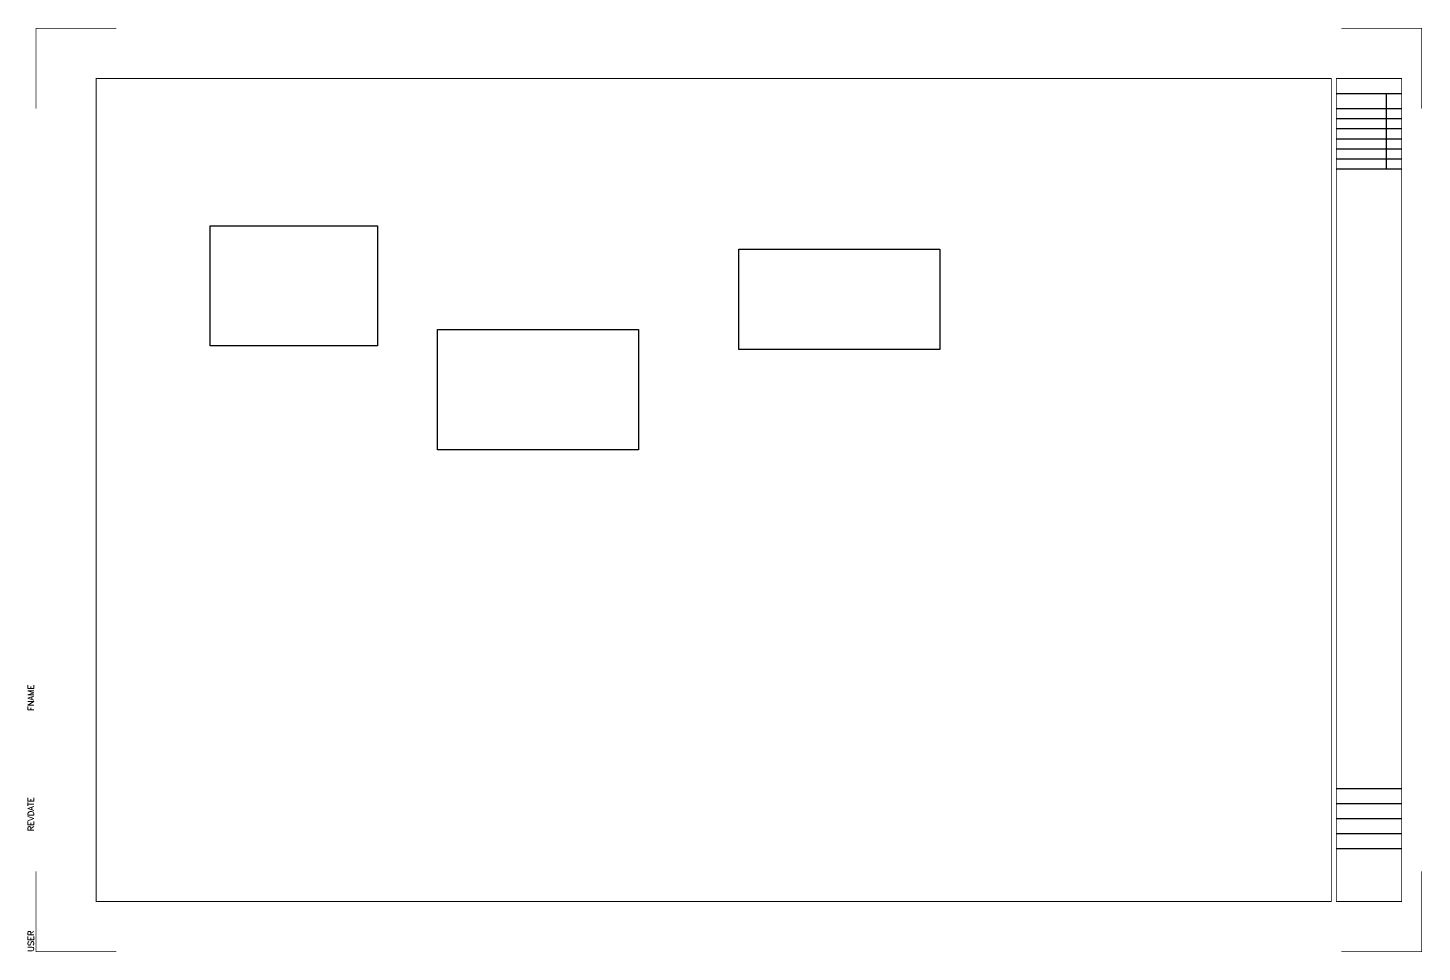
# Model space of a CAD drawing. Header units: inches. Extents: x -0.2 to 34.5, y 0 to 23.
import ezdxf

# ---------------------------------------------------------------- set-up
doc = ezdxf.new("R2010")
doc.units = ezdxf.units.IN
doc.header["$MEASUREMENT"] = 0
doc.layers.get('0').update_dxf_attribs({"color": 4})
doc.layers.add('Title Block', color=7, linetype='Continuous')
doc.styles.add('Roman', font='ROMANS.SHX')

msp = doc.modelspace()

# ---------------------------------------------------------------- linework, layer by layer
for points in [[(4.334, 18.081), (8.503, 18.081), (8.503, 15.09), (4.334, 15.09)], [(10, 15.5), (15, 15.5), (15, 12.5), (10, 12.5)]]:
    msp.add_lwpolyline(points, close=True)
at = {"color": 1}
msp.add_lwpolyline([(17.5, 17.5), (22.5, 17.5), (22.5, 15), (17.5, 15)], close=True, dxfattribs=at)
at = {"layer": 'Title Block'}
for p, q in [((32.375, 21.375), (34, 21.375)), ((33.625, 19.5), (33.625, 21.375)), ((32.375, 21), (34, 21)), ((32.375, 20.75), (34, 20.75)), ((32.375, 20.5), (34, 20.5)), ((32.375, 20.25), (34, 20.25)), ((32.375, 20), (34, 20)), ((32.375, 19.75), (34, 19.75)), ((32.375, 19.5), (34, 19.5)), ((32.375, 4.069), (34, 4.069)), ((32.375, 3.694), (34, 3.694)), ((32.375, 3.319), (34, 3.319)), ((32.375, 2.944), (34, 2.944)), ((32.375, 2.569), (34, 2.569))]:
    msp.add_line(p, q, dxfattribs=at)
at = {"layer": 'Title Block', "const_width": 0.02}
for points in [[(0, 21), (0, 23), (2, 23)], [(32.5, 23), (34.5, 23), (34.5, 21)], [(0, 2), (0, 0), (2, 0)], [(32.5, 0), (34.5, 0), (34.5, 2)]]:
    msp.add_lwpolyline(points, dxfattribs=at)
for points in [[(1.5, 1.25), (32.25, 1.25), (32.25, 21.75), (1.5, 21.75)], [(32.375, 1.25), (34, 1.25), (34, 21.75), (32.375, 21.75)]]:
    msp.add_lwpolyline(points, close=True, dxfattribs=at)

# ---------------------------------------------------------------- texts
at = {"color": 0, "style": 'Roman', "flags": 8}
for tag, p in [('FNAME', (-0.05, 6)), ('REVDATE', (-0.05, 3)), ('USER', (-0.05, 0))]:
    msp.add_attdef(tag, p, '', height=0.15, rotation=90, dxfattribs=at)

doc.saveas('drawing.dxf')
